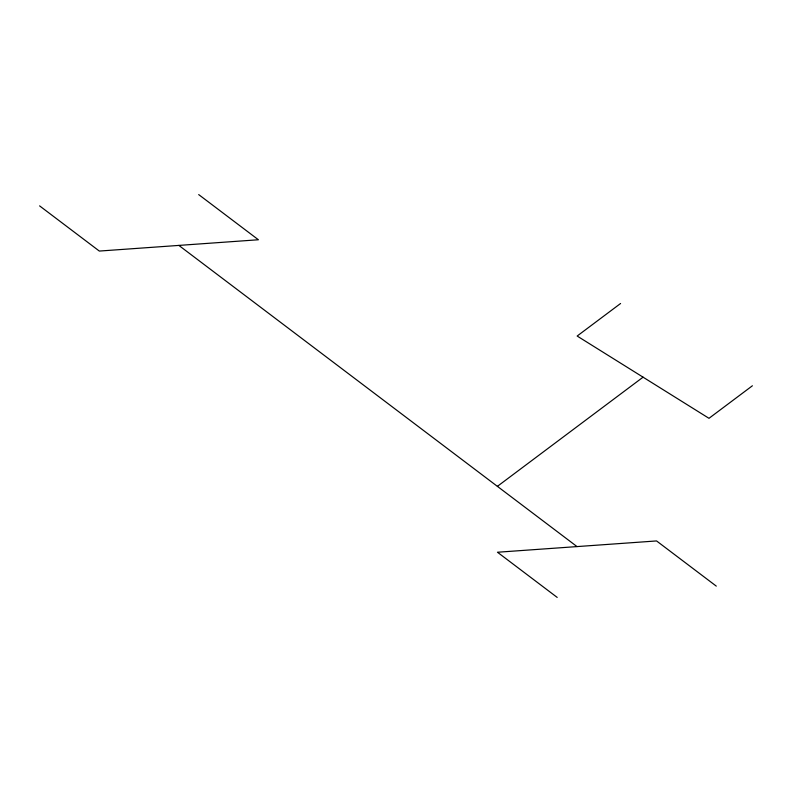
<?xml version="1.0" encoding="UTF-8"?>
<svg xmlns="http://www.w3.org/2000/svg" width="792" height="792" viewBox="0 0 792 792"><rect width="100%" height="100%" fill="white"/><g stroke="black" fill="none" stroke-linecap="round" stroke-linejoin="round"><path stroke-width="1.19" d="M620.582 303.494L577.16 336.036L708.988 418.315L752.4 385.773M497.386 486.357L643.074 377.17M198.683 194.585L258.4 239.758L99.327 251.064L39.6 205.88M716.285 586.12L656.558 540.936L497.475 552.242L557.202 597.416M178.863 245.411L577.022 546.589"/></g></svg>
